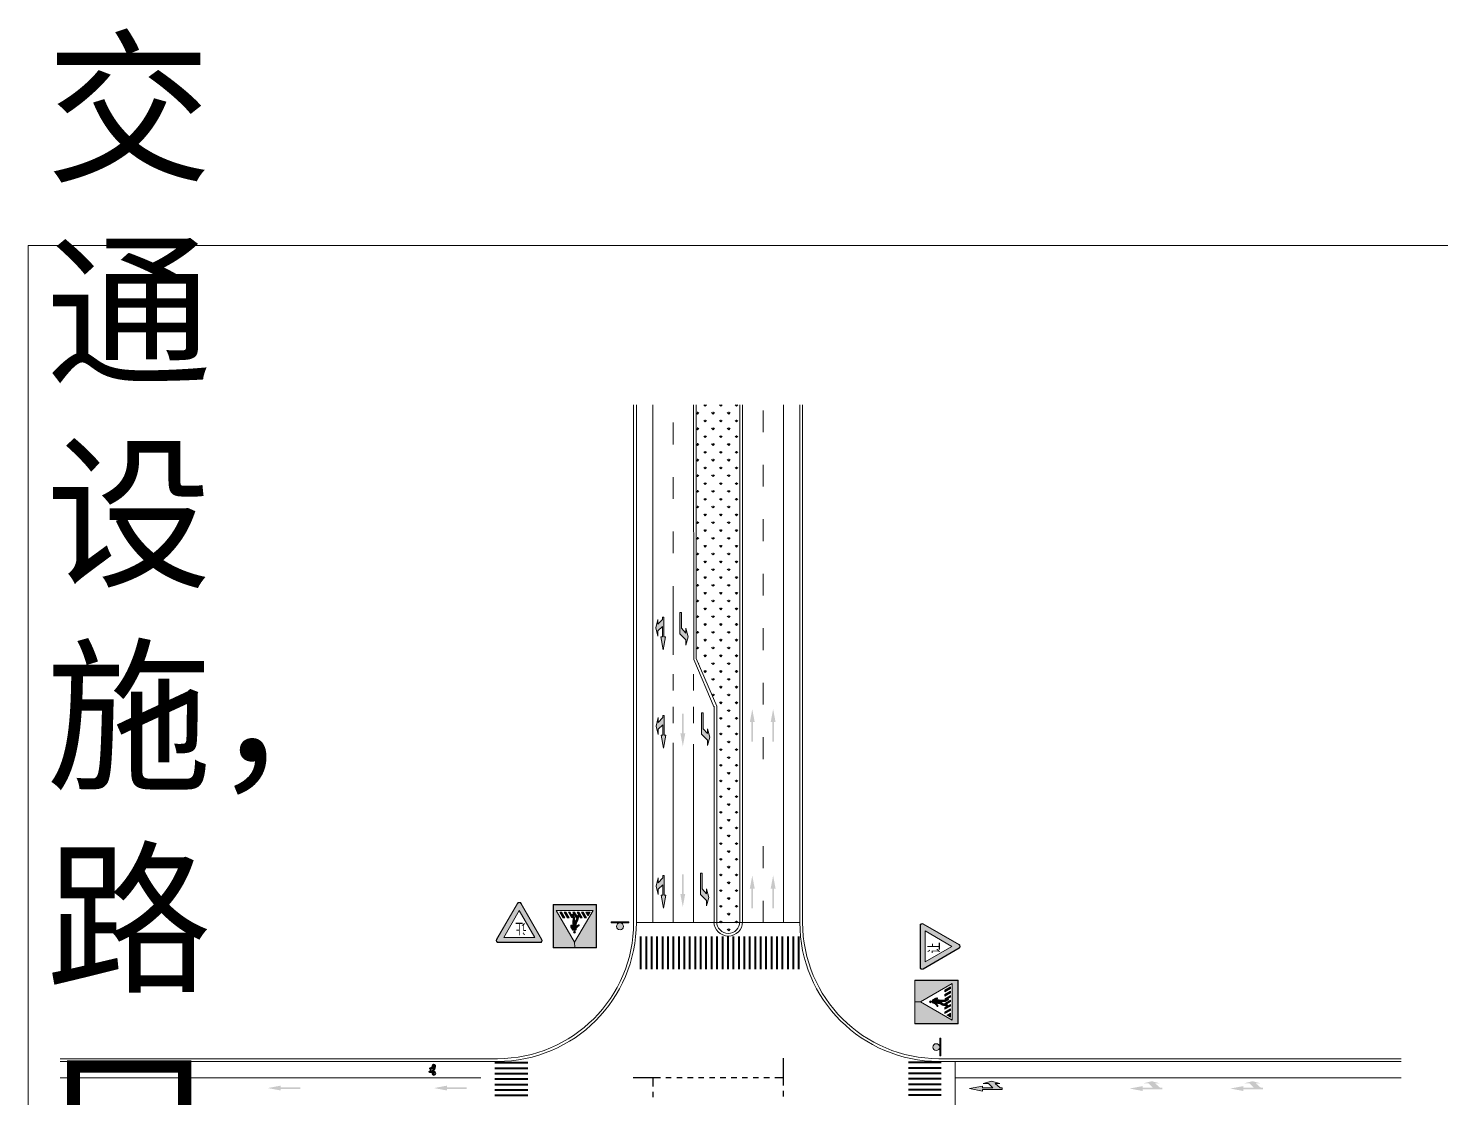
# Model space of a CAD drawing. Header units: millimetres. Extents: x 1182829 to 1183704, y -71582 to -71209.
# Drawn here: x 1182896.1 to 1183155.3, y -71405.3 to -71209 of the extents above; entities that cross this region are included whole.
import ezdxf

# ---------------------------------------------------------------- set-up
doc = ezdxf.new("R2010")
doc.units = ezdxf.units.MM
doc.layers.get('0').update_dxf_attribs({"lineweight": 9})
doc.styles.get("Standard").update_dxf_attribs({"font": ''})
doc.styles.get('Standard').set_extended_font_data('SimSun')

msp = doc.modelspace()

# ---------------------------------------------------------------- hatches: boundary and pattern name
h = msp.add_hatch()
h.set_pattern_fill('GRASS', color=3, scale=0.08, style=0)
h.set_pattern_definition([(90, (1181367.9136, -73327.2728), (-1.43684, 1.43684), [0.381, -2.49268]), (45, (1181367.9136, -73327.2728), (-1.436841, 1.436841), [0.381, -1.651]), (135, (1181367.9136, -73327.2728), (-1.436841, -1.436841), [0.381, -1.651])])
h.paths.add_polyline_path([(1183026.65, -71278.07), (1183018.65, -71278.07), (1183018.65, -71324.64), (1183022.4, -71333.42), (1183022.4, -71372.97, 1), (1183026.65, -71372.97)])
for color, points in [(0, [(1183011.22, -71319.02), (1183011.62, -71320.57), (1183011.62, -71319.57), (1183012.42, -71318.77), (1183012.42, -71320.67), (1183012.12, -71320.67), (1183012.57, -71323.07), (1183013.02, -71320.67), (1183012.72, -71320.67), (1183012.72, -71317.07), (1183012.42, -71317.07), (1183012.42, -71317.47), (1183011.62, -71318.37), (1183011.62, -71317.47)]), (0, [(1183017.13, -71320.64), (1183016.73, -71322.19), (1183016.73, -71321.19), (1183015.63, -71320.09), (1183015.63, -71316.19), (1183015.93, -71316.19), (1183015.93, -71319.09), (1183016.73, -71319.99), (1183016.73, -71319.09)]), (0, [(1183011.28, -71337.05), (1183011.68, -71338.6), (1183011.68, -71337.6), (1183012.48, -71336.8), (1183012.48, -71338.7), (1183012.18, -71338.7), (1183012.63, -71341.1), (1183013.08, -71338.7), (1183012.78, -71338.7), (1183012.78, -71335.1), (1183012.48, -71335.1), (1183012.48, -71335.5), (1183011.68, -71336.4), (1183011.68, -71335.5)]), (0, [(1183016.03, -71338.36), (1183015.73, -71338.36), (1183016.18, -71340.76), (1183016.63, -71338.36), (1183016.33, -71338.36), (1183016.33, -71334.76), (1183016.03, -71334.76)]), (0, [(1183021.11, -71339.09), (1183020.71, -71340.64), (1183020.71, -71339.64), (1183019.61, -71338.54), (1183019.61, -71334.64), (1183019.91, -71334.64), (1183019.91, -71337.54), (1183020.71, -71338.44), (1183020.71, -71337.54)]), (0, [(1183028.77, -71336.33), (1183028.47, -71336.33), (1183028.92, -71333.93), (1183029.37, -71336.33), (1183029.07, -71336.33), (1183029.07, -71339.93), (1183028.77, -71339.93)]), (0, [(1183032.6, -71336.33), (1183032.3, -71336.33), (1183032.75, -71333.93), (1183033.2, -71336.33), (1183032.9, -71336.33), (1183032.9, -71339.93), (1183032.6, -71339.93)]), (0, [(1183011.28, -71366.44), (1183011.68, -71367.99), (1183011.68, -71366.99), (1183012.48, -71366.19), (1183012.48, -71368.09), (1183012.18, -71368.09), (1183012.63, -71370.49), (1183013.08, -71368.09), (1183012.78, -71368.09), (1183012.78, -71364.49), (1183012.48, -71364.49), (1183012.48, -71364.89), (1183011.68, -71365.79), (1183011.68, -71364.89)]), (0, [(1183016.02, -71367.84), (1183015.72, -71367.84), (1183016.17, -71370.24), (1183016.62, -71367.84), (1183016.32, -71367.84), (1183016.32, -71364.24), (1183016.02, -71364.24)]), (0, [(1183020.93, -71368.49), (1183020.53, -71370.04), (1183020.53, -71369.04), (1183019.43, -71367.94), (1183019.43, -71364.04), (1183019.73, -71364.04), (1183019.73, -71366.94), (1183020.53, -71367.84), (1183020.53, -71366.94)]), (0, [(1183028.77, -71366.88), (1183028.47, -71366.88), (1183028.92, -71364.48), (1183029.37, -71366.88), (1183029.07, -71366.88), (1183029.07, -71370.48), (1183028.77, -71370.48)]), (0, [(1183032.6, -71366.88), (1183032.3, -71366.88), (1183032.75, -71364.48), (1183033.2, -71366.88), (1183032.9, -71366.88), (1183032.9, -71370.48), (1183032.6, -71370.48)]), (5, [(1182996.33, -71376.74), (1182996.36, -71377.72), (1183000.3, -71377.72), (1183000.3, -71369.84), (1182992.42, -71369.84), (1182992.42, -71377.72), (1182996.36, -71377.72), (1182996.33, -71376.74), (1182992.95, -71370.89), (1182999.7, -71370.89)]), (256, [(1182994.2, -71372.24), (1182994.5, -71372.24), (1182993.91, -71371.2), (1182993.61, -71371.2)]), (256, [(1182995, -71372.24), (1182995.3, -71372.24), (1182994.7, -71371.2), (1182994.4, -71371.2)]), (256, [(1182995.72, -71372.18), (1182996.02, -71372.18), (1182995.5, -71371.2), (1182995.2, -71371.2)]), (256, [(1182995.99, -71374.13), (1182995.81, -71373.86), (1182995.79, -71373.62, 1.007517), (1182995.63, -71373.7), (1182995.63, -71373.7, 0.049952), (1182995.64, -71373.71), (1182995.65, -71373.93), (1182995.99, -71374.5, 0.199557), (1182996.46, -71374.53, 0.232001), (1182996.59, -71374.38, -0.218192), (1182996.92, -71373.86), (1182997.14, -71373.68, 1.105249), (1182997.02, -71373.54), (1182996.57, -71373.9), (1182996.68, -71373.16), (1182996.94, -71372.76), (1182997.1, -71371.92, 1.275422), (1182996.87, -71371.86, -0.000001), (1182996.87, -71371.86, 0.005636), (1182996.87, -71371.86, 0.016848), (1182996.87, -71371.87), (1182996.67, -71372.57), (1182996.32, -71373.02), (1182996.3, -71372.14), (1182996.04, -71371.67, 0.354065), (1182995.91, -71371.6, 0.52192), (1182995.84, -71371.74), (1182996.04, -71372.11), (1182995.99, -71373.31)]), (256, [(1182996.64, -71372.29), (1182996.76, -71372), (1182996.3, -71371.2), (1182996, -71371.2)]), (256, [(1182997.4, -71372.24), (1182997.7, -71372.24), (1182997.1, -71371.2), (1182996.8, -71371.2)]), (256, [(1182998.2, -71372.24), (1182998.5, -71372.24), (1182997.9, -71371.2), (1182997.6, -71371.2)]), (256, [(1182998.78, -71371.86), (1182999.16, -71371.2), (1182998.4, -71371.2)]), (256, [(1182996.5, -71374.87, 1), (1182996.14, -71374.87, 1)]), (5, [(1183059.76, -71387.66), (1183058.78, -71387.68), (1183058.78, -71391.62), (1183066.66, -71391.62), (1183066.66, -71383.74), (1183058.78, -71383.74), (1183058.78, -71387.68), (1183059.76, -71387.66), (1183065.61, -71384.28), (1183065.61, -71391.03)]), (256, [(1183064.26, -71385.53), (1183064.26, -71385.83), (1183065.3, -71385.23), (1183065.3, -71384.93)]), (256, [(1183061.63, -71387.82, 1), (1183061.63, -71387.46, 1)]), (256, [(1183062.36, -71387.32), (1183062.63, -71387.14), (1183062.88, -71387.12, 1.007517), (1183062.8, -71386.96), (1183062.8, -71386.96, 0.049952), (1183062.78, -71386.97), (1183062.56, -71386.98), (1183062, -71387.32, 0.199557), (1183061.97, -71387.79, 0.232001), (1183062.12, -71387.92, -0.218192), (1183062.64, -71388.24), (1183062.82, -71388.47, 1.105249), (1183062.95, -71388.35), (1183062.6, -71387.9), (1183063.34, -71388.01), (1183063.74, -71388.27), (1183064.58, -71388.43, 1.275422), (1183064.64, -71388.2, -0.000001), (1183064.64, -71388.2, 0.005636), (1183064.64, -71388.2, 0.016848), (1183064.63, -71388.2), (1183063.93, -71388), (1183063.47, -71387.65), (1183064.36, -71387.63), (1183064.82, -71387.37, 0.354065), (1183064.9, -71387.23, 0.52192), (1183064.75, -71387.16), (1183064.39, -71387.37), (1183063.19, -71387.32)]), (256, [(1183064.21, -71387.97), (1183064.5, -71388.09), (1183065.3, -71387.63), (1183065.3, -71387.33)]), (256, [(1183064.26, -71386.33), (1183064.26, -71386.63), (1183065.3, -71386.03), (1183065.3, -71385.73)]), (256, [(1183064.31, -71387.05), (1183064.31, -71387.35), (1183065.3, -71386.83), (1183065.3, -71386.53)]), (256, [(1183064.26, -71388.73), (1183064.26, -71389.03), (1183065.3, -71388.43), (1183065.3, -71388.13)]), (256, [(1183064.26, -71389.53), (1183064.26, -71389.83), (1183065.3, -71389.23), (1183065.3, -71388.93)]), (256, [(1183064.64, -71390.11), (1183065.3, -71390.49), (1183065.3, -71389.73)]), (0, [(1182942.41, -71403.64), (1182942.41, -71403.94), (1182940.01, -71403.49), (1182942.41, -71403.04), (1182942.41, -71403.34), (1182946.01, -71403.34), (1182946.01, -71403.64)]), (0, [(1182972.92, -71403.64), (1182972.92, -71403.94), (1182970.52, -71403.49), (1182972.92, -71403.04), (1182972.92, -71403.34), (1182976.52, -71403.34), (1182976.52, -71403.64)]), (0, [(1183072.82, -71402.23), (1183071.27, -71402.63), (1183072.27, -71402.63), (1183073.07, -71403.43), (1183071.18, -71403.43), (1183071.18, -71403.13), (1183068.78, -71403.58), (1183071.18, -71404.03), (1183071.18, -71403.73), (1183074.78, -71403.73), (1183074.78, -71403.43), (1183074.38, -71403.43), (1183073.47, -71402.63), (1183074.37, -71402.63)]), (0, [(1183102.21, -71402.23), (1183100.66, -71402.63), (1183101.66, -71402.63), (1183102.46, -71403.43), (1183100.56, -71403.43), (1183100.56, -71403.13), (1183098.16, -71403.58), (1183100.56, -71404.03), (1183100.56, -71403.73), (1183104.16, -71403.73), (1183104.16, -71403.43), (1183103.76, -71403.43), (1183102.86, -71402.63), (1183103.76, -71402.63)]), (0, [(1183120.69, -71402.23), (1183119.14, -71402.63), (1183120.14, -71402.63), (1183120.94, -71403.43), (1183119.04, -71403.43), (1183119.04, -71403.13), (1183116.64, -71403.58), (1183119.04, -71404.03), (1183119.04, -71403.73), (1183122.64, -71403.73), (1183122.64, -71403.43), (1183122.24, -71403.43), (1183121.34, -71402.63), (1183122.24, -71402.63)])]:
    msp.add_hatch(color=color).paths.add_polyline_path(points)
h = msp.add_hatch(color=1)
h.paths.add_polyline_path([(1182990.26, -71376.23), (1182986.46, -71369.63, 0.57735), (1182985.87, -71369.63), (1182982.06, -71376.23, 0.57735), (1182982.36, -71376.74), (1182989.97, -71376.74, 0.57735)])
h.paths.add_polyline_path([(1182989, -71375.84), (1182983.33, -71375.84), (1182986.16, -71370.92)], flags=16)
h = msp.add_hatch(color=256)
h.paths.add_polyline_path([(1183006.28, -71372.97), (1183003.6, -71372.97), (1183003.02, -71372.97), (1183003.02, -71373.18), (1183004.65, -71373.18), (1183006.28, -71373.18)])
h.paths.add_polyline_path([(1183004.02, -71373.81, 1), (1183005.28, -71373.81, 1)])
h = msp.add_hatch(color=1)
h.paths.add_polyline_path([(1183060.27, -71381.59), (1183066.86, -71377.78, 0.57735), (1183066.86, -71377.2), (1183060.27, -71373.39, 0.57735), (1183059.76, -71373.68), (1183059.76, -71381.3, 0.57735)])
h.paths.add_polyline_path([(1183060.66, -71380.33), (1183060.66, -71374.65), (1183065.57, -71377.49)], flags=16)
h = msp.add_hatch(color=256)
h.paths.add_polyline_path([(1183063.32, -71395.98, 1), (1183062.05, -71395.98, 1)])
h.paths.add_polyline_path([(1183063.53, -71394.35), (1183063.32, -71394.35), (1183063.32, -71395.98), (1183063.32, -71397.6), (1183063.53, -71397.6), (1183063.53, -71394.92)])

# ---------------------------------------------------------------- linework, layer by layer
at = {"color": 3}
for p, q in [((1183007.15, -71278.07), (1183007.15, -71373.1)), ((1183018.65, -71278.07), (1183018.65, -71324.64)), ((1183026.65, -71278.07), (1183026.65, -71372.97)), ((1183038.15, -71278.07), (1183038.15, -71373.1)), ((1183018.65, -71324.64), (1183022.4, -71333.42)), ((1183022.4, -71333.42), (1183022.4, -71372.97)), ((1183007.65, -71373.1), (1183037.65, -71373.1)), ((1182901.93, -71398.1), (1182982.15, -71398.1)), ((1183063.15, -71398.1), (1183148.02, -71398.1))]:
    msp.add_line(p, q, dxfattribs=at)
at = {"color": 7}
for p, q in [((1183007.65, -71278.07), (1183007.65, -71373.1)), ((1183007.65, -71278.07), (1183007.65, -71373.1)), ((1183010.65, -71278.07), (1183010.65, -71373.1)), ((1183018.16, -71278.07), (1183018.19, -71324.84)), ((1183027.15, -71278.07), (1183027.15, -71370.83)), ((1183027.15, -71278.07), (1183027.15, -71372.97)), ((1183037.65, -71278.07), (1183037.65, -71373.1)), ((1183018.19, -71324.84), (1183021.94, -71333.62)), ((1183021.9, -71333.42), (1183021.9, -71372.97)), ((1182901.93, -71398.6), (1182982.15, -71398.6)), ((1183063.15, -71398.6), (1183148.02, -71398.6))]:
    msp.add_line(p, q, dxfattribs=at)
for p, q in [((1183010.65, -71373.1), (1183010.65, -71278.07)), ((1183030.9, -71283.1), (1183030.9, -71279.1)), ((1183034.65, -71373.1), (1183034.65, -71278.07)), ((1183014.4, -71285.34), (1183014.4, -71281.34)), ((1183030.9, -71293.1), (1183030.9, -71289.1)), ((1183014.4, -71295.34), (1183014.4, -71291.34)), ((1183030.9, -71303.1), (1183030.9, -71299.1)), ((1183014.4, -71305.34), (1183014.4, -71301.34)), ((1183030.9, -71313.1), (1183030.9, -71309.1)), ((1183014.4, -71323.98), (1183014.4, -71311.34)), ((1183030.9, -71323.1), (1183030.9, -71319.1)), ((1183014.4, -71327.53), (1183014.4, -71330.53)), ((1183018.15, -71327.53), (1183018.15, -71330.53)), ((1183030.9, -71333.1), (1183030.9, -71329.1)), ((1183014.4, -71333.53), (1183014.4, -71336.53)), ((1183018.15, -71333.53), (1183018.15, -71336.53)), ((1183014.4, -71373.1), (1183014.4, -71340.15)), ((1183018.15, -71373.1), (1183018.15, -71340.35)), ((1183030.9, -71343.1), (1183030.9, -71339.1)), ((1183030.9, -71363.1), (1183030.9, -71359.1)), ((1182996.61, -71369.78), (1182996.11, -71369.78)), ((1183021.9, -71373.1), (1183021.9, -71369.1)), ((1183021.9, -71373.1), (1183021.9, -71369.1)), ((1183030.9, -71373.1), (1183030.9, -71369.1)), ((1182994.7, -71371.2), (1182994.4, -71371.2)), ((1182995, -71372.24), (1182994.4, -71371.2)), ((1182995.5, -71371.2), (1182995.2, -71371.2)), ((1182996.3, -71371.2), (1182996, -71371.2)), ((1182997.1, -71371.2), (1182996.8, -71371.2)), ((1182997.9, -71371.2), (1182997.6, -71371.2)), ((1182998.7, -71371.2), (1182998.4, -71371.2)), ((1182996.59, -71374.37), (1182996.59, -71374.37)), ((1183003.02, -71372.97), (1183005.7, -71372.97)), ((1183003.02, -71373.18), (1183003.02, -71372.97)), ((1183003.02, -71373.18), (1183004.65, -71373.18)), ((1183006.28, -71372.97), (1183003.6, -71372.97)), ((1183006.28, -71373.18), (1183004.65, -71373.18)), ((1183006.28, -71372.97), (1183006.28, -71373.18)), ((1183018.15, -71373.1), (1183007.65, -71373.1)), ((1183018.15, -71373.1), (1183021.9, -71373.1)), ((1183062.13, -71387.92), (1183062.13, -71387.92)), ((1183064.26, -71386.33), (1183065.3, -71385.73)), ((1183065.3, -71386.03), (1183065.3, -71385.73)), ((1183065.3, -71386.83), (1183065.3, -71386.53)), ((1183065.3, -71387.63), (1183065.3, -71387.33)), ((1183066.72, -71387.93), (1183066.72, -71387.43)), ((1183065.3, -71388.43), (1183065.3, -71388.13)), ((1183065.3, -71389.23), (1183065.3, -71388.93)), ((1183065.3, -71390.03), (1183065.3, -71389.73)), ((1183063.32, -71394.35), (1183063.32, -71395.98)), ((1183063.32, -71394.35), (1183063.53, -71394.35)), ((1183063.53, -71394.35), (1183063.53, -71397.03)), ((1183063.53, -71397.6), (1183063.53, -71394.92)), ((1183063.32, -71397.6), (1183063.32, -71395.98)), ((1183063.32, -71397.6), (1183063.53, -71397.6)), ((1183066.16, -71409.1), (1183066.16, -71398.6)), ((1182979.13, -71401.6), (1182901.93, -71401.6)), ((1183066.16, -71401.6), (1183148.02, -71401.6)), ((1183066.16, -71401.6), (1183148.02, -71401.6))]:
    msp.add_line(p, q)
at = {"color": 5}
for p, q in [((1183000.36, -71369.78), (1182992.36, -71369.78)), ((1182992.95, -71370.89), (1182999.7, -71370.89)), ((1182992.95, -71370.89), (1182999.7, -71370.89)), ((1182996.33, -71376.74), (1182992.95, -71370.89)), ((1182996.33, -71376.74), (1182992.95, -71370.89)), ((1182999.7, -71370.89), (1182996.33, -71376.74)), ((1182999.7, -71370.89), (1182996.33, -71376.74)), ((1182996.33, -71376.74), (1182996.36, -71377.72)), ((1183059.76, -71387.66), (1183065.61, -71384.28)), ((1183059.76, -71387.66), (1183065.61, -71384.28)), ((1183065.61, -71384.28), (1183065.61, -71391.03)), ((1183065.61, -71384.28), (1183065.61, -71391.03)), ((1183066.72, -71391.68), (1183066.72, -71383.68)), ((1183059.76, -71387.66), (1183058.78, -71387.68)), ((1183065.61, -71391.03), (1183059.76, -71387.66)), ((1183065.61, -71391.03), (1183059.76, -71387.66))]:
    msp.add_line(p, q, dxfattribs=at)
at = {"lineweight": 40}
for p, q in [((1183008.43, -71375.68), (1183008.43, -71381.68)), ((1183009.43, -71375.68), (1183009.43, -71381.68)), ((1183010.43, -71375.68), (1183010.43, -71381.68)), ((1183011.43, -71375.68), (1183011.43, -71381.68)), ((1183012.43, -71375.68), (1183012.43, -71381.68)), ((1183013.43, -71375.68), (1183013.43, -71381.68)), ((1183014.43, -71375.68), (1183014.43, -71381.68)), ((1183015.43, -71375.68), (1183015.43, -71381.68)), ((1183016.43, -71375.68), (1183016.43, -71381.68)), ((1183017.43, -71375.68), (1183017.43, -71381.68)), ((1183018.43, -71375.68), (1183018.43, -71381.68)), ((1183019.43, -71375.68), (1183019.43, -71381.68)), ((1183020.43, -71375.68), (1183020.43, -71381.68)), ((1183021.43, -71375.68), (1183021.43, -71381.68)), ((1183022.43, -71375.68), (1183022.43, -71381.68)), ((1183023.43, -71375.68), (1183023.43, -71381.68)), ((1183024.43, -71375.68), (1183024.43, -71381.68)), ((1183025.43, -71375.68), (1183025.43, -71381.68)), ((1183026.43, -71375.68), (1183026.43, -71381.68)), ((1183027.43, -71375.68), (1183027.43, -71381.68)), ((1183028.43, -71375.68), (1183028.43, -71381.68)), ((1183029.43, -71375.68), (1183029.43, -71381.68)), ((1183030.43, -71375.68), (1183030.43, -71381.68)), ((1183031.43, -71375.68), (1183031.43, -71381.68)), ((1183032.43, -71375.68), (1183032.43, -71381.68)), ((1183033.43, -71375.68), (1183033.43, -71381.68)), ((1183034.43, -71375.68), (1183034.43, -71381.68)), ((1183035.43, -71375.68), (1183035.43, -71381.68)), ((1183036.43, -71375.68), (1183036.43, -71381.68)), ((1183037.43, -71375.68), (1183037.43, -71381.68)), ((1182981.71, -71398.81), (1182987.71, -71398.81)), ((1182981.71, -71399.81), (1182987.71, -71399.81)), ((1182981.71, -71400.81), (1182987.71, -71400.81)), ((1183063.58, -71398.81), (1183057.58, -71398.81)), ((1183063.58, -71399.81), (1183057.58, -71399.81)), ((1183063.58, -71400.81), (1183057.58, -71400.81)), ((1182981.71, -71401.81), (1182987.71, -71401.81)), ((1182981.71, -71402.81), (1182987.71, -71402.81)), ((1183063.58, -71401.81), (1183057.58, -71401.81)), ((1183063.58, -71402.81), (1183057.58, -71402.81)), ((1182981.71, -71403.81), (1182987.71, -71403.81)), ((1182981.71, -71404.81), (1182987.71, -71404.81)), ((1183063.58, -71403.81), (1183057.58, -71403.81)), ((1183063.58, -71404.81), (1183057.58, -71404.81))]:
    msp.add_line(p, q, dxfattribs=at)
at = {"color": 2, "lineweight": 30}
for p, q in [((1183034.65, -71399.01), (1183034.65, -71398.01)), ((1183034.65, -71403.01), (1183034.65, -71399.01)), ((1183034.65, -71401.01), (1183034.65, -71400.01)), ((1183008.06, -71401.6), (1183007.06, -71401.6)), ((1183012.06, -71401.6), (1183008.06, -71401.6)), ((1183010.06, -71401.6), (1183009.06, -71401.6)), ((1183010.65, -71401.6), (1183010.65, -71403.19)), ((1183010.65, -71401.6), (1183010.65, -71403.19)), ((1183014.06, -71401.6), (1183013.06, -71401.6)), ((1183016.06, -71401.6), (1183015.06, -71401.6)), ((1183018.06, -71401.6), (1183017.06, -71401.6)), ((1183020.06, -71401.6), (1183019.06, -71401.6)), ((1183022.06, -71401.6), (1183021.06, -71401.6)), ((1183024.06, -71401.6), (1183023.06, -71401.6)), ((1183026.06, -71401.6), (1183025.06, -71401.6)), ((1183028.06, -71401.6), (1183027.06, -71401.6)), ((1183030.06, -71401.6), (1183029.06, -71401.6)), ((1183032.06, -71401.6), (1183031.06, -71401.6)), ((1183034.65, -71401.6), (1183033.06, -71401.6)), ((1183034.65, -71401.6), (1183033.06, -71401.6)), ((1183034.65, -71401.6), (1183033.06, -71401.6)), ((1183034.65, -71401.6), (1183033.06, -71401.6)), ((1183010.65, -71404.19), (1183010.65, -71405.19)), ((1183034.65, -71405.01), (1183034.65, -71404.01))]:
    msp.add_line(p, q, dxfattribs=at)
at = {"color": 0, "lineweight": 30}
for p, q in [((1182969.67, -71400.64), (1182969.62, -71400.4)), ((1182969.71, -71400.56), (1182969.67, -71400.39)), ((1182969.73, -71400), (1182969.73, -71399.8)), ((1182969.73, -71400), (1182969.74, -71400)), ((1182969.74, -71399.79), (1182969.75, -71399.79)), ((1182969.75, -71399.99), (1182969.79, -71399.9)), ((1182969.78, -71399.81), (1182969.79, -71399.84)), ((1182969.86, -71399.85), (1182969.79, -71399.84)), ((1182969.85, -71399.91), (1182969.79, -71399.9)), ((1182969.85, -71399.91), (1182969.87, -71400.55)), ((1182970.19, -71399.64), (1182969.86, -71399.85)), ((1182969.91, -71399.92), (1182969.93, -71400.55)), ((1182970.37, -71399.99), (1182969.91, -71399.92)), ((1182970.22, -71399.69), (1182969.95, -71399.86)), ((1182970.39, -71399.93), (1182969.95, -71399.86)), ((1182970.4, -71400.08), (1182970.02, -71400.56)), ((1182970.44, -71400.12), (1182970.09, -71400.57)), ((1182970.47, -71399.46), (1182970.26, -71399.6)), ((1182970.46, -71399.54), (1182970.29, -71399.65)), ((1182970.31, -71400.02), (1182970.31, -71400.07)), ((1182970.32, -71400.02), (1182970.31, -71400.02)), ((1182970.31, -71400.07), (1182970.32, -71400.07)), ((1182970.32, -71400.03), (1182970.32, -71400.02)), ((1182970.37, -71400.02), (1182970.32, -71400.03)), ((1182970.32, -71400.06), (1182970.38, -71400.04)), ((1182970.32, -71400.07), (1182970.32, -71400.06)), ((1182970.46, -71399.54), (1182970.46, -71399.75)), ((1182970.47, -71399.83), (1182970.47, -71399.87)), ((1182970.52, -71399.48), (1182970.52, -71399.75)), ((1182970.53, -71399.83), (1182970.53, -71399.86)), ((1182970.63, -71399.93), (1182970.67, -71399.91)), ((1182970.68, -71399.92), (1182970.64, -71399.94)), ((1182970.66, -71399.89), (1182970.68, -71399.88)), ((1182970.67, -71399.91), (1182970.66, -71399.89)), ((1182970.68, -71399.88), (1182970.71, -71399.93)), ((1182970.69, -71399.94), (1182970.68, -71399.92)), ((1182970.71, -71399.93), (1182970.69, -71399.94))]:
    msp.add_line(p, q, dxfattribs=at)
for points in [[(1182896.07, -71248.86), (1183704.3, -71248.86), (1183704.3, -71582.36), (1182896.07, -71582.36)], [(1183012.12, -71320.67), (1183012.42, -71320.67), (1183012.42, -71318.77), (1183011.62, -71319.57), (1183011.62, -71320.57), (1183011.22, -71319.02), (1183011.62, -71317.47), (1183011.62, -71318.37), (1183012.42, -71317.47), (1183012.42, -71317.07), (1183012.72, -71317.07), (1183012.72, -71320.67), (1183013.02, -71320.67), (1183012.57, -71323.07)], [(1183015.63, -71320.09), (1183015.63, -71316.19), (1183015.93, -71316.19), (1183015.93, -71319.09), (1183016.73, -71319.99), (1183016.73, -71319.09), (1183017.13, -71320.64), (1183016.73, -71322.19), (1183016.73, -71321.19)], [(1183012.18, -71338.7), (1183012.48, -71338.7), (1183012.48, -71336.8), (1183011.68, -71337.6), (1183011.68, -71338.6), (1183011.28, -71337.05), (1183011.68, -71335.5), (1183011.68, -71336.4), (1183012.48, -71335.5), (1183012.48, -71335.1), (1183012.78, -71335.1), (1183012.78, -71338.7), (1183013.08, -71338.7), (1183012.63, -71341.1)], [(1183019.61, -71338.54), (1183019.61, -71334.64), (1183019.91, -71334.64), (1183019.91, -71337.54), (1183020.71, -71338.44), (1183020.71, -71337.54), (1183021.11, -71339.09), (1183020.71, -71340.64), (1183020.71, -71339.64)], [(1183012.18, -71368.09), (1183012.48, -71368.09), (1183012.48, -71366.19), (1183011.68, -71366.99), (1183011.68, -71367.99), (1183011.28, -71366.44), (1183011.68, -71364.89), (1183011.68, -71365.79), (1183012.48, -71364.89), (1183012.48, -71364.49), (1183012.78, -71364.49), (1183012.78, -71368.09), (1183013.08, -71368.09), (1183012.63, -71370.49)], [(1183019.43, -71367.94), (1183019.43, -71364.04), (1183019.73, -71364.04), (1183019.73, -71366.94), (1183020.53, -71367.84), (1183020.53, -71366.94), (1183020.93, -71368.49), (1183020.53, -71370.04), (1183020.53, -71369.04)], [(1182993.61, -71371.2), (1182993.91, -71371.2), (1182994.5, -71372.24), (1182994.2, -71372.24)], [(1182995, -71372.24), (1182995.3, -71372.24), (1182994.7, -71371.2), (1182994.4, -71371.2)], [(1182995.2, -71371.2), (1182995.72, -71372.18), (1182996.02, -71372.18), (1182995.5, -71371.2)], [(1182996.64, -71372.29), (1182996.76, -71372), (1182996.3, -71371.2), (1182996, -71371.2)], [(1182996.8, -71371.2), (1182997.4, -71372.24), (1182997.7, -71372.24), (1182997.1, -71371.2)], [(1182997.6, -71371.2), (1182997.9, -71371.2), (1182998.5, -71372.24), (1182998.2, -71372.24)], [(1182999.16, -71371.2), (1182998.78, -71371.86), (1182998.4, -71371.2)], [(1183065.3, -71384.93), (1183065.3, -71385.23), (1183064.26, -71385.83), (1183064.26, -71385.53)], [(1183064.21, -71387.97), (1183064.5, -71388.09), (1183065.3, -71387.63), (1183065.3, -71387.33)], [(1183064.26, -71386.33), (1183064.26, -71386.63), (1183065.3, -71386.03), (1183065.3, -71385.73)], [(1183065.3, -71386.53), (1183064.31, -71387.05), (1183064.31, -71387.35), (1183065.3, -71386.83)], [(1183065.3, -71388.13), (1183064.26, -71388.73), (1183064.26, -71389.03), (1183065.3, -71388.43)], [(1183065.3, -71388.93), (1183065.3, -71389.23), (1183064.26, -71389.83), (1183064.26, -71389.53)], [(1183065.3, -71390.49), (1183064.64, -71390.11), (1183065.3, -71389.73)], [(1183071.18, -71403.13), (1183071.18, -71403.43), (1183073.07, -71403.43), (1183072.27, -71402.63), (1183071.27, -71402.63), (1183072.82, -71402.23), (1183074.37, -71402.63), (1183073.47, -71402.63), (1183074.38, -71403.43), (1183074.78, -71403.43), (1183074.78, -71403.73), (1183071.18, -71403.73), (1183071.18, -71404.03), (1183068.78, -71403.58)]]:
    msp.add_lwpolyline(points, close=True)
at = {"color": 1}
for points in [[(1182982.36, -71376.8), (1182989.97, -71376.8, 0.57735), (1182990.32, -71376.2), (1182986.51, -71369.6, 0.57735), (1182985.82, -71369.6), (1182982.01, -71376.2, 0.57735)], [(1182982.36, -71376.74), (1182989.97, -71376.74, 0.57735), (1182990.26, -71376.23), (1182986.46, -71369.63, 0.57735), (1182985.87, -71369.63), (1182982.06, -71376.23, 0.57735)], [(1183059.7, -71373.68), (1183059.7, -71381.3, 0.57735), (1183060.3, -71381.64), (1183066.89, -71377.84, 0.57735), (1183066.89, -71377.14), (1183060.3, -71373.34, 0.57735)], [(1183059.76, -71373.68), (1183059.76, -71381.3, 0.57735), (1183060.27, -71381.59), (1183066.86, -71377.78, 0.57735), (1183066.86, -71377.2), (1183060.27, -71373.39, 0.57735)]]:
    msp.add_lwpolyline(points, format="xyb", close=True, dxfattribs=at)
at = {"color": 5}
for points in [[(1183000.36, -71369.78), (1182992.36, -71369.78), (1182992.36, -71377.78), (1183000.36, -71377.78)], [(1183000.3, -71369.84), (1182992.42, -71369.84), (1182992.42, -71377.72), (1183000.3, -71377.72)], [(1183066.72, -71391.68), (1183066.72, -71383.68), (1183058.72, -71383.68), (1183058.72, -71391.68)], [(1183066.66, -71391.62), (1183066.66, -71383.74), (1183058.78, -71383.74), (1183058.78, -71391.62)]]:
    msp.add_lwpolyline(points, close=True, dxfattribs=at)
at = {"color": 1}
for points in [[(1182983.33, -71375.84), (1182989, -71375.84), (1182986.16, -71370.92)], [(1183060.66, -71374.65), (1183060.66, -71380.33), (1183065.57, -71377.49)]]:
    msp.add_lwpolyline(points, close=True, dxfattribs=at)
for points in [[(1182995.91, -71371.6, 0.521929), (1182995.84, -71371.74), (1182996.04, -71372.11), (1182995.99, -71373.31), (1182995.99, -71374.13), (1182995.81, -71373.86), (1182995.79, -71373.62, 1.113512), (1182995.64, -71373.71), (1182995.65, -71373.93), (1182995.99, -71374.5, 0.199557), (1182996.46, -71374.53, 0.232001), (1182996.59, -71374.38, -0.218192), (1182996.92, -71373.86), (1182997.14, -71373.68, 1.105249), (1182997.02, -71373.54), (1182996.57, -71373.9), (1182996.68, -71373.16), (1182996.94, -71372.76), (1182997.1, -71371.92, 1.336232), (1182996.87, -71371.87), (1182996.67, -71372.57), (1182996.32, -71373.02), (1182996.3, -71372.14), (1182996.04, -71371.67)], [(1183064.9, -71387.23, 0.521929), (1183064.75, -71387.16), (1183064.39, -71387.37), (1183063.19, -71387.32), (1183062.36, -71387.32), (1183062.63, -71387.14), (1183062.88, -71387.12, 1.113512), (1183062.78, -71386.97), (1183062.56, -71386.98), (1183062, -71387.32, 0.199557), (1183061.97, -71387.79, 0.232001), (1183062.12, -71387.92, -0.218192), (1183062.64, -71388.24), (1183062.82, -71388.47, 1.105249), (1183062.95, -71388.35), (1183062.6, -71387.9), (1183063.34, -71388.01), (1183063.74, -71388.27), (1183064.58, -71388.43, 1.336232), (1183064.63, -71388.2), (1183063.93, -71388), (1183063.47, -71387.65), (1183064.36, -71387.63), (1183064.82, -71387.37)]]:
    msp.add_lwpolyline(points, format="xyb")
for centre, radius in [((1182996.32, -71374.87), 0.18), ((1183004.65, -71373.81), 0.634), ((1183061.63, -71387.64), 0.18), ((1183062.68, -71395.98), 0.634)]:
    msp.add_circle(centre, radius)
at = {"color": 0, "lineweight": 30}
msp.add_circle((1182970.51, -71400), 0.0936, dxfattribs=at)
for centre, radius, start, end in [((1182995.93, -71371.72), 0.126, 21.23, 99.2177), ((1182996.77, -71371.85), 0.1, 344.1296, 358.7075), ((1182995.54, -71373.75), 0.1, 2.7429, 27.3499), ((1183062.75, -71386.87), 0.1, 272.7429, 297.3499), ((1183064.78, -71387.25), 0.126, 291.23, 9.2177), ((1183064.64, -71388.1), 0.1, 254.1296, 268.7075)]:
    msp.add_arc(centre, radius, start, end)
at = {"color": 3}
for centre, radius, start, end in [((1182982.15, -71373.1), 25, 270, 0), ((1183024.52, -71372.97), 2.13, 180, 0), ((1183063.15, -71373.1), 25, 180, 270)]:
    msp.add_arc(centre, radius, start, end, dxfattribs=at)
at = {"color": 7}
for centre, radius, start, end in [((1182982.15, -71373.1), 25.5, 270, 0), ((1183024.52, -71372.97), 2.63, 180, 0), ((1183063.15, -71373.1), 25.5, 180, 270)]:
    msp.add_arc(centre, radius, start, end, dxfattribs=at)
at = {"color": 0, "lineweight": 30}
for centre, radius, start, end in [((1182969.65, -71400.4), 0.0253, 9.4411, 189.4411), ((1182969.91, -71401.59), 0.981, 73.4343, 104.5068), ((1182969.84, -71401.01), 0.464, 86.5147, 105.8036), ((1182969.74, -71399.8), 0.008, 99.9659, 180), ((1182969.75, -71399.82), 0.03, 23.5278, 101.7659), ((1182969.74, -71399.99), 0.008, 270, 333.453), ((1182969.86, -71401.75), 1.2, 82.2906, 86.6022), ((1182969.86, -71401.75), 1.2, 72.4665, 78.6828), ((1182970.49, -71399.5), 0.33, 277.0162, 204.9332), ((1182970.5, -71400.77), 0.33, 159.4321, 149.3376), ((1182970.49, -71399.5), 0.33, 215.3773, 266.5838), ((1182970.49, -71399.5), 0.248, 278.7572, 202.2742), ((1182970.5, -71400.77), 0.248, 158.9014, 145.5697), ((1182969.91, -71401.59), 0.981, 57.8923, 68.6222), ((1182970.49, -71399.5), 0.248, 216.2165, 264.8428), ((1182969.86, -71401.75), 1.2, 59.4607, 68.4383), ((1182970.51, -71400), 0.141, 175.4593, 214.7568), ((1182970.51, -71400), 0.141, 107.6171, 151.6806), ((1182970.51, -71400), 0.0936, 110.5021, 73.0979), ((1182970.51, -71400), 0.141, 238.7194, 83.0222), ((1182970.45, -71400.74), 0.03, 238.635, 61.8753), ((1182970.49, -71399.48), 0.03, 1.8, 122.8545)]:
    msp.add_arc(centre, radius, start, end, dxfattribs=at)

# ---------------------------------------------------------------- texts
at = {"width": 0.8}
for rotation, p in [(180, (1182987.49, -71373.29)), (90, (1183063.21, -71378.82))]:
    msp.add_text('让', height=1.92, rotation=rotation, dxfattribs=at).set_placement(p)
at = {"color": 3, "insert": (1182899.3, -71212.49), "char_height": 22.313, "width": 0.2929, "attachment_point": 1}
msp.add_mtext('交通设施，路口标志', dxfattribs=at)

doc.saveas('drawing.dxf')
